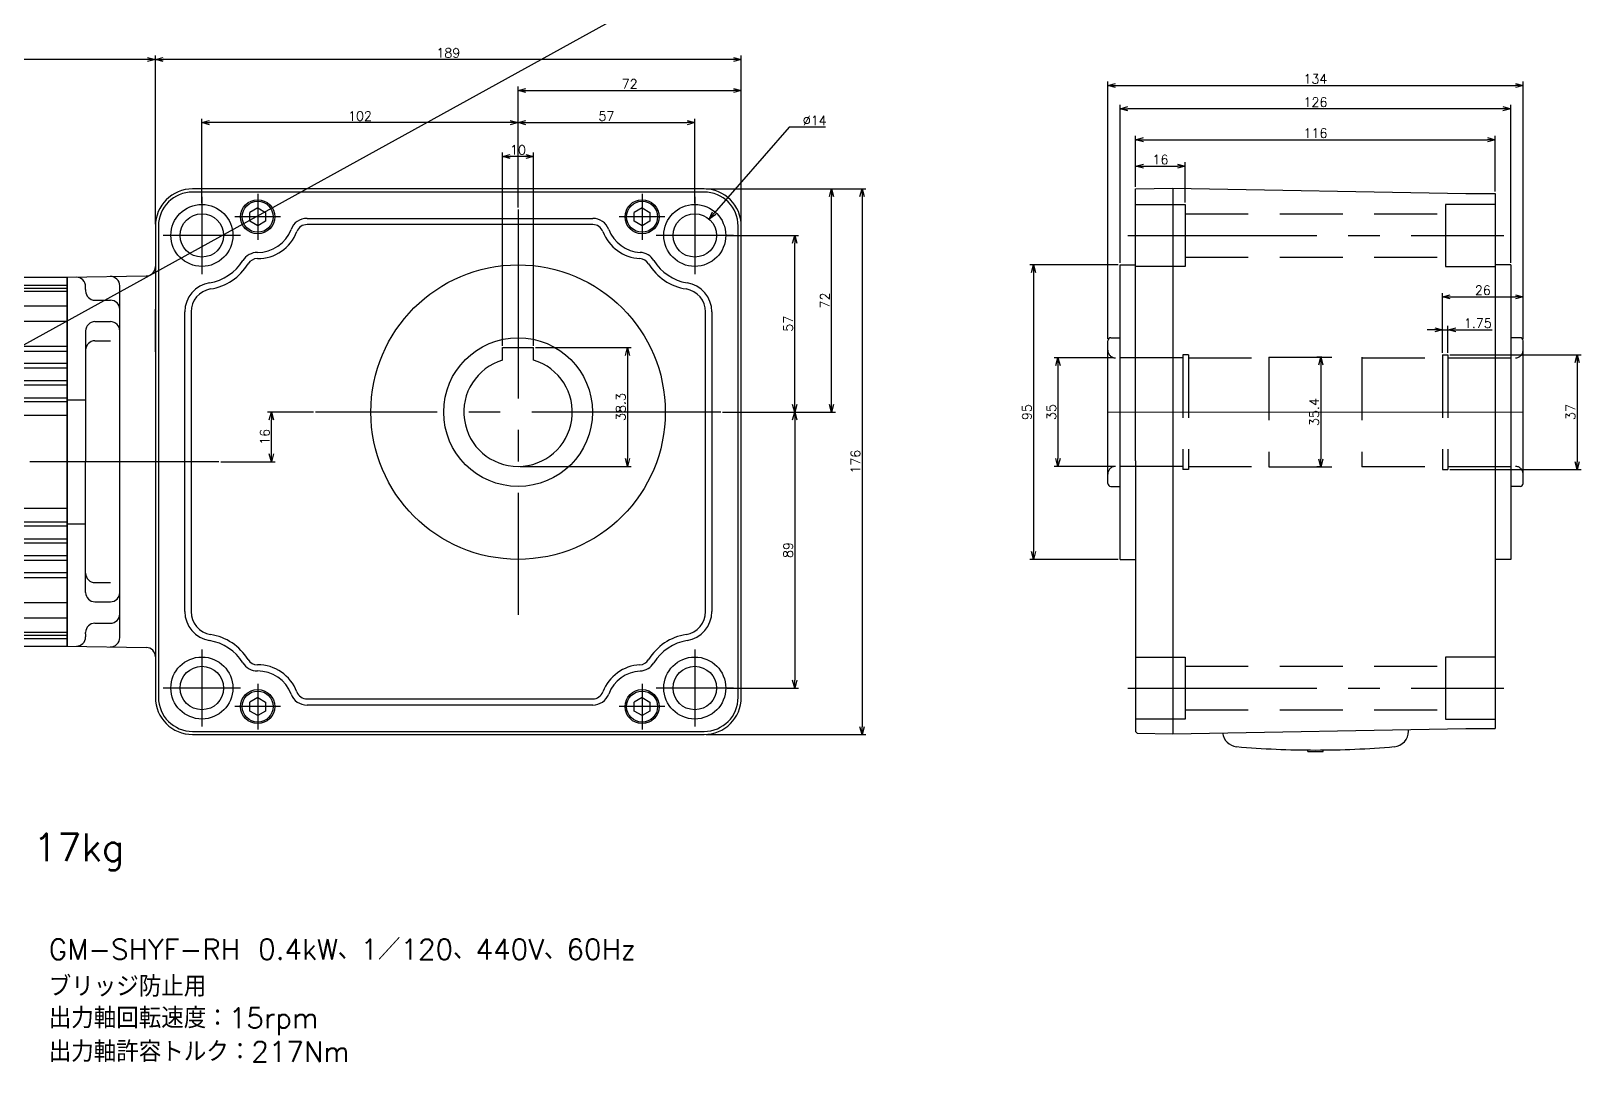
# Model space of a CAD drawing. Header units: millimetres. Extents: x 0 to 49006, y -7876 to 6995.
# Drawn here: x 15583 to 16084, y -7139 to -6807 of the extents above; entities that cross this region are included whole.
import ezdxf

# ---------------------------------------------------------------- set-up
doc = ezdxf.new("R2010")
doc.units = ezdxf.units.MM
doc.header["$LTSCALE"] = 3.2
doc.header["$PDMODE"] = 99
doc.header["$PDSIZE"] = 1
doc.linetypes.add('CENTER2', pattern=[28.575, 19.05, -3.175, 3.175, -3.175])
doc.linetypes.add('HIDDEN', pattern=[9.525, 6.35, -3.175])
doc.layers.add('08_DIM', color=3, linetype='Continuous', lineweight=13)
doc.layers.add('10_DRAFT', color=8, linetype='Continuous', lineweight=0, plot=False)
doc.styles.add('KSS_TXT', font='txt.shx', dxfattribs={"bigfont": 'extfont2.shx'})
doc.dimstyles.new('KSS_DIM', dxfattribs={"dimscale": 12, "dimtxt": 3, "dimasz": 2.5, "dimexe": 1.25, "dimexo": 0.625, "dimtad": 1, "dimdsep": 46, "dimtxsty": 'KSS_TXT', "dimblk": 'OPEN30', "dimcen": 0, "dimazin": 2, "dimtfac": 0.75, "dimtmove": 0, "dimatfit": 3, "dimldrblk": 'OPEN30', "dimfxl": 1.25, "dimtolj": 1, "dimarcsym": 0})
doc.dimstyles.new('KSS_DIM$3', dxfattribs={"dimscale": 12, "dimtxt": 3, "dimasz": 2.5, "dimexe": 1.25, "dimexo": 0.625, "dimtad": 1, "dimtih": 1, "dimtoh": 1, "dimdsep": 46, "dimtxsty": 'KSS_TXT', "dimblk": 'OPEN30', "dimcen": 0, "dimazin": 2, "dimtfac": 0.75, "dimtofl": 0, "dimtmove": 0, "dimatfit": 3, "dimldrblk": 'OPEN30', "dimfxl": 1.25, "dimtolj": 1, "dimarcsym": 0})

# ---------------------------------------------------------------- blocks, each defined once
blk = doc.blocks.new('_Open30')
at = {"color": 0, "linetype": 'ByBlock', "lineweight": -2}
for p, q in [((-1, 0.27), (0, 0)), ((0, 0), (-1, -0.27)), ((0, 0), (-1, 0))]:
    blk.add_line(p, q, dxfattribs=at)
blk = doc.blocks.new('*D1191')
at = {"layer": '08_DIM', "color": 0, "lineweight": -2, "transparency": 16777216}
for p, q in [((15740.49, -6863.46), (15740.49, -6834.83)), ((15742.99, -6836.08), (15794.99, -6836.08)), ((15797.49, -6862), (15797.49, -6834.83))]:
    blk.add_line(p, q, dxfattribs=at)
at = {"layer": 'Defpoints', "color": 0, "transparency": 16777216}
for p in [(15797.49, -6836.08), (15797.49, -6862.63), (15740.49, -6864.09)]:
    blk.add_point(p, dxfattribs=at)
at = {"layer": '08_DIM', "color": 0, "lineweight": -2, "transparency": 16777216, "xscale": 2.5, "yscale": 2.5, "zscale": 2.5, "rotation": 180}
blk.add_blockref('_Open30', (15740.49, -6836.08), dxfattribs=at)
at = {"layer": '08_DIM', "color": 0, "lineweight": -2, "transparency": 16777216, "xscale": 2.5, "yscale": 2.5, "zscale": 2.5}
blk.add_blockref('_Open30', (15797.49, -6836.08), dxfattribs=at)
at = {"layer": '08_DIM', "color": 0, "transparency": 16777216, "insert": (15768.99, -6833.95), "char_height": 3, "attachment_point": 5, "style": 'KSS_TXT'}
blk.add_mtext('\\A1;57', dxfattribs=at)
blk = doc.blocks.new('*D1192')
at = {"layer": '08_DIM', "color": 0, "lineweight": -2, "transparency": 16777216}
for p, q in [((15638.49, -6862), (15638.49, -6834.83)), ((15737.99, -6836.08), (15640.99, -6836.08)), ((15740.49, -6863.46), (15740.49, -6834.83))]:
    blk.add_line(p, q, dxfattribs=at)
at = {"layer": 'Defpoints', "color": 0, "transparency": 16777216}
for p in [(15638.49, -6836.08), (15638.49, -6862.63), (15740.49, -6864.09)]:
    blk.add_point(p, dxfattribs=at)
at = {"layer": '08_DIM', "color": 0, "lineweight": -2, "transparency": 16777216, "xscale": 2.5, "yscale": 2.5, "zscale": 2.5, "rotation": 180}
blk.add_blockref('_Open30', (15638.49, -6836.08), dxfattribs=at)
at = {"layer": '08_DIM', "color": 0, "lineweight": -2, "transparency": 16777216, "xscale": 2.5, "yscale": 2.5, "zscale": 2.5}
blk.add_blockref('_Open30', (15740.49, -6836.08), dxfattribs=at)
at = {"layer": '08_DIM', "color": 0, "transparency": 16777216, "insert": (15689.49, -6833.95), "char_height": 3, "attachment_point": 5, "style": 'KSS_TXT'}
blk.add_mtext('\\A1;102', dxfattribs=at)
blk = doc.blocks.new('*D1193')
at = {"layer": '08_DIM', "color": 0, "lineweight": -2, "transparency": 16777216}
for p, q in [((15740.49, -6863.46), (15740.49, -6824.45)), ((15742.99, -6825.7), (15809.99, -6825.7)), ((15812.49, -6868.82), (15812.49, -6824.45))]:
    blk.add_line(p, q, dxfattribs=at)
at = {"layer": 'Defpoints', "color": 0, "transparency": 16777216}
for p in [(15812.49, -6825.7), (15740.49, -6864.09), (15812.49, -6869.45)]:
    blk.add_point(p, dxfattribs=at)
at = {"layer": '08_DIM', "color": 0, "lineweight": -2, "transparency": 16777216, "xscale": 2.5, "yscale": 2.5, "zscale": 2.5, "rotation": 180}
blk.add_blockref('_Open30', (15740.49, -6825.7), dxfattribs=at)
at = {"layer": '08_DIM', "color": 0, "lineweight": -2, "transparency": 16777216, "xscale": 2.5, "yscale": 2.5, "zscale": 2.5}
blk.add_blockref('_Open30', (15812.49, -6825.7), dxfattribs=at)
at = {"layer": '08_DIM', "color": 0, "transparency": 16777216, "insert": (15776.49, -6823.58), "char_height": 3, "attachment_point": 5, "style": 'KSS_TXT'}
blk.add_mtext('\\A1;72', dxfattribs=at)
blk = doc.blocks.new('*D1194')
at = {"layer": '08_DIM', "color": 0, "lineweight": -2, "transparency": 16777216}
for p, q in [((15623.49, -6868.82), (15623.49, -6814.47)), ((15809.99, -6815.72), (15625.99, -6815.72)), ((15812.49, -6868.82), (15812.49, -6814.47))]:
    blk.add_line(p, q, dxfattribs=at)
at = {"layer": 'Defpoints', "color": 0, "transparency": 16777216}
for p in [(15623.49, -6815.72), (15623.49, -6869.45), (15812.49, -6869.45)]:
    blk.add_point(p, dxfattribs=at)
at = {"layer": '08_DIM', "color": 0, "lineweight": -2, "transparency": 16777216, "xscale": 2.5, "yscale": 2.5, "zscale": 2.5, "rotation": 180}
blk.add_blockref('_Open30', (15623.49, -6815.72), dxfattribs=at)
at = {"layer": '08_DIM', "color": 0, "lineweight": -2, "transparency": 16777216, "xscale": 2.5, "yscale": 2.5, "zscale": 2.5}
blk.add_blockref('_Open30', (15812.49, -6815.72), dxfattribs=at)
at = {"layer": '08_DIM', "color": 0, "transparency": 16777216, "insert": (15717.99, -6813.59), "char_height": 3, "attachment_point": 5, "style": 'KSS_TXT'}
blk.add_mtext('\\A1;189', dxfattribs=at)
blk = doc.blocks.new('*D1195')
at = {"layer": '08_DIM', "color": 0, "lineweight": -2, "transparency": 16777216}
for p, q in [((15446.99, -6892.38), (15446.99, -6814.47)), ((15620.99, -6815.72), (15449.49, -6815.72)), ((15623.49, -6868.82), (15623.49, -6814.47))]:
    blk.add_line(p, q, dxfattribs=at)
at = {"layer": 'Defpoints', "color": 0, "transparency": 16777216}
for p in [(15446.99, -6815.72), (15623.49, -6869.45), (15446.99, -6893.01)]:
    blk.add_point(p, dxfattribs=at)
at = {"layer": '08_DIM', "color": 0, "lineweight": -2, "transparency": 16777216, "xscale": 2.5, "yscale": 2.5, "zscale": 2.5, "rotation": 180}
blk.add_blockref('_Open30', (15446.99, -6815.72), dxfattribs=at)
at = {"layer": '08_DIM', "color": 0, "lineweight": -2, "transparency": 16777216, "xscale": 2.5, "yscale": 2.5, "zscale": 2.5}
blk.add_blockref('_Open30', (15623.49, -6815.72), dxfattribs=at)
at = {"layer": '08_DIM', "color": 0, "transparency": 16777216, "insert": (15535.24, -6813.59), "char_height": 3, "attachment_point": 5, "style": 'KSS_TXT'}
blk.add_mtext('\\A1;176.5', dxfattribs=at)
blk = doc.blocks.new('*D1196')
at = {"layer": '08_DIM', "color": 0, "lineweight": -2, "transparency": 16777216}
for p, q in [((15807.94, -6872.45), (15831, -6872.45)), ((15829.75, -6926.95), (15829.75, -6874.95)), ((15806.48, -6929.45), (15831, -6929.45))]:
    blk.add_line(p, q, dxfattribs=at)
at = {"layer": 'Defpoints', "color": 0, "transparency": 16777216}
for p in [(15807.32, -6872.45), (15829.75, -6872.45), (15805.86, -6929.45)]:
    blk.add_point(p, dxfattribs=at)
at = {"layer": '08_DIM', "color": 0, "lineweight": -2, "transparency": 16777216, "xscale": 2.5, "yscale": 2.5, "zscale": 2.5}
for p, rotation in [((15829.75, -6872.45), 90), ((15829.75, -6929.45), 270)]:
    blk.add_blockref('_Open30', p, dxfattribs=dict(at, rotation=rotation))
at = {"layer": '08_DIM', "color": 0, "transparency": 16777216, "insert": (15827.62, -6900.95), "char_height": 3, "attachment_point": 5, "rotation": 90, "style": 'KSS_TXT'}
blk.add_mtext('\\A1;57', dxfattribs=at)
blk = doc.blocks.new('*D1197')
at = {"layer": '08_DIM', "color": 0, "lineweight": -2, "transparency": 16777216}
for p, q in [((15806.48, -6929.45), (15831, -6929.45)), ((15829.75, -6931.95), (15829.75, -7015.95)), ((15807.94, -7018.45), (15831, -7018.45))]:
    blk.add_line(p, q, dxfattribs=at)
at = {"layer": 'Defpoints', "color": 0, "transparency": 16777216}
for p in [(15805.86, -6929.45), (15807.32, -7018.45), (15829.75, -7018.45)]:
    blk.add_point(p, dxfattribs=at)
at = {"layer": '08_DIM', "color": 0, "lineweight": -2, "transparency": 16777216, "xscale": 2.5, "yscale": 2.5, "zscale": 2.5}
for p, rotation in [((15829.75, -6929.45), 90), ((15829.75, -7018.45), 270)]:
    blk.add_blockref('_Open30', p, dxfattribs=dict(at, rotation=rotation))
at = {"layer": '08_DIM', "color": 0, "transparency": 16777216, "insert": (15827.62, -6973.95), "char_height": 3, "attachment_point": 5, "rotation": 90, "style": 'KSS_TXT'}
blk.add_mtext('\\A1;89', dxfattribs=at)
blk = doc.blocks.new('*D1198')
at = {"layer": '08_DIM', "color": 0, "lineweight": -2, "transparency": 16777216}
for p, q in [((15801.12, -6857.45), (15842.84, -6857.45)), ((15841.59, -6926.95), (15841.59, -6859.95)), ((15806.48, -6929.45), (15842.84, -6929.45))]:
    blk.add_line(p, q, dxfattribs=at)
at = {"layer": 'Defpoints', "color": 0, "transparency": 16777216}
for p in [(15800.49, -6857.45), (15841.59, -6857.45), (15805.86, -6929.45)]:
    blk.add_point(p, dxfattribs=at)
at = {"layer": '08_DIM', "color": 0, "lineweight": -2, "transparency": 16777216, "xscale": 2.5, "yscale": 2.5, "zscale": 2.5}
for p, rotation in [((15841.59, -6857.45), 90), ((15841.59, -6929.45), 270)]:
    blk.add_blockref('_Open30', p, dxfattribs=dict(at, rotation=rotation))
at = {"layer": '08_DIM', "color": 0, "transparency": 16777216, "insert": (15839.47, -6893.45), "char_height": 3, "attachment_point": 5, "rotation": 90, "style": 'KSS_TXT'}
blk.add_mtext('\\A1;72', dxfattribs=at)
blk = doc.blocks.new('*D1199')
at = {"layer": '08_DIM', "color": 0, "lineweight": -2, "transparency": 16777216}
for p, q in [((15801.12, -6857.45), (15852.72, -6857.45)), ((15851.47, -6859.95), (15851.47, -7030.95)), ((15801.12, -7033.45), (15852.72, -7033.45))]:
    blk.add_line(p, q, dxfattribs=at)
at = {"layer": 'Defpoints', "color": 0, "transparency": 16777216}
for p in [(15800.49, -6857.45), (15800.49, -7033.45), (15851.47, -7033.45)]:
    blk.add_point(p, dxfattribs=at)
at = {"layer": '08_DIM', "color": 0, "lineweight": -2, "transparency": 16777216, "xscale": 2.5, "yscale": 2.5, "zscale": 2.5}
for p, rotation in [((15851.47, -6857.45), 90), ((15851.47, -7033.45), 270)]:
    blk.add_blockref('_Open30', p, dxfattribs=dict(at, rotation=rotation))
at = {"layer": '08_DIM', "color": 0, "transparency": 16777216, "insert": (15849.34, -6945.45), "char_height": 3, "attachment_point": 5, "rotation": 90, "style": 'KSS_TXT'}
blk.add_mtext('\\A1;176', dxfattribs=at)
blk = doc.blocks.new('*D1200')
at = {"layer": '08_DIM', "color": 0, "lineweight": -2, "transparency": 16777216}
for p, q in [((15932.6, -6911.95), (15913.42, -6911.95)), ((15914.67, -6914.45), (15914.67, -6944.45)), ((15932.6, -6946.95), (15913.42, -6946.95))]:
    blk.add_line(p, q, dxfattribs=at)
at = {"layer": 'Defpoints', "color": 0, "transparency": 16777216}
for p in [(15933.22, -6911.95), (15914.67, -6946.95), (15933.22, -6946.95)]:
    blk.add_point(p, dxfattribs=at)
at = {"layer": '08_DIM', "color": 0, "lineweight": -2, "transparency": 16777216, "xscale": 2.5, "yscale": 2.5, "zscale": 2.5}
for p, rotation in [((15914.67, -6911.95), 90), ((15914.67, -6946.95), 270)]:
    blk.add_blockref('_Open30', p, dxfattribs=dict(at, rotation=rotation))
at = {"layer": '08_DIM', "color": 0, "transparency": 16777216, "insert": (15912.54, -6929.45), "char_height": 3, "attachment_point": 5, "rotation": 90, "style": 'KSS_TXT'}
blk.add_mtext('\\A1;35', dxfattribs=at)
blk = doc.blocks.new('*D1201')
at = {"layer": '08_DIM', "color": 0, "lineweight": -2, "transparency": 16777216}
for p, q in [((15934.1, -6881.95), (15905.54, -6881.95)), ((15906.79, -6884.45), (15906.79, -6974.45)), ((15934.1, -6976.95), (15905.54, -6976.95))]:
    blk.add_line(p, q, dxfattribs=at)
at = {"layer": 'Defpoints', "color": 0, "transparency": 16777216}
for p in [(15934.72, -6881.95), (15906.79, -6976.95), (15934.72, -6976.95)]:
    blk.add_point(p, dxfattribs=at)
at = {"layer": '08_DIM', "color": 0, "lineweight": -2, "transparency": 16777216, "xscale": 2.5, "yscale": 2.5, "zscale": 2.5}
for p, rotation in [((15906.79, -6881.95), 90), ((15906.79, -6976.95), 270)]:
    blk.add_blockref('_Open30', p, dxfattribs=dict(at, rotation=rotation))
at = {"layer": '08_DIM', "color": 0, "transparency": 16777216, "insert": (15904.66, -6929.45), "char_height": 3, "attachment_point": 5, "rotation": 90, "style": 'KSS_TXT'}
blk.add_mtext('\\A1;95', dxfattribs=at)
blk = doc.blocks.new('*D1202')
at = {"layer": '08_DIM', "color": 0, "lineweight": -2, "transparency": 16777216}
for p, q in [((15939.72, -6856.81), (15939.72, -6840.33)), ((15942.22, -6841.58), (16053.22, -6841.58)), ((16055.72, -6858.25), (16055.72, -6840.33))]:
    blk.add_line(p, q, dxfattribs=at)
at = {"layer": 'Defpoints', "color": 0, "transparency": 16777216}
for p in [(16055.72, -6841.58), (15939.72, -6857.44), (16055.72, -6858.88)]:
    blk.add_point(p, dxfattribs=at)
at = {"layer": '08_DIM', "color": 0, "lineweight": -2, "transparency": 16777216, "xscale": 2.5, "yscale": 2.5, "zscale": 2.5, "rotation": 180}
blk.add_blockref('_Open30', (15939.72, -6841.58), dxfattribs=at)
at = {"layer": '08_DIM', "color": 0, "lineweight": -2, "transparency": 16777216, "xscale": 2.5, "yscale": 2.5, "zscale": 2.5}
blk.add_blockref('_Open30', (16055.72, -6841.58), dxfattribs=at)
at = {"layer": '08_DIM', "color": 0, "transparency": 16777216, "insert": (15997.72, -6839.46), "char_height": 3, "attachment_point": 5, "style": 'KSS_TXT'}
blk.add_mtext('\\A1;116', dxfattribs=at)
blk = doc.blocks.new('*D1203')
at = {"layer": '08_DIM', "color": 0, "lineweight": -2, "transparency": 16777216}
for p, q in [((15934.72, -6881.32), (15934.72, -6830.34)), ((16058.22, -6831.59), (15937.22, -6831.59)), ((16060.72, -6881.32), (16060.72, -6830.34))]:
    blk.add_line(p, q, dxfattribs=at)
at = {"layer": 'Defpoints', "color": 0, "transparency": 16777216}
for p in [(15934.72, -6831.59), (15934.72, -6881.95), (16060.72, -6881.95)]:
    blk.add_point(p, dxfattribs=at)
at = {"layer": '08_DIM', "color": 0, "lineweight": -2, "transparency": 16777216, "xscale": 2.5, "yscale": 2.5, "zscale": 2.5, "rotation": 180}
blk.add_blockref('_Open30', (15934.72, -6831.59), dxfattribs=at)
at = {"layer": '08_DIM', "color": 0, "lineweight": -2, "transparency": 16777216, "xscale": 2.5, "yscale": 2.5, "zscale": 2.5}
blk.add_blockref('_Open30', (16060.72, -6831.59), dxfattribs=at)
at = {"layer": '08_DIM', "color": 0, "transparency": 16777216, "insert": (15997.72, -6829.46), "char_height": 3, "attachment_point": 5, "style": 'KSS_TXT'}
blk.add_mtext('\\A1;126', dxfattribs=at)
blk = doc.blocks.new('*D1204')
at = {"layer": '08_DIM', "color": 0, "lineweight": -2, "transparency": 16777216}
for p, q in [((15930.72, -6905.82), (15930.72, -6822.84)), ((16064.72, -6905.82), (16064.72, -6822.84)), ((15933.22, -6824.09), (16062.22, -6824.09))]:
    blk.add_line(p, q, dxfattribs=at)
at = {"layer": 'Defpoints', "color": 0, "transparency": 16777216}
for p in [(16064.72, -6824.09), (15930.72, -6906.45), (16064.72, -6906.45)]:
    blk.add_point(p, dxfattribs=at)
at = {"layer": '08_DIM', "color": 0, "lineweight": -2, "transparency": 16777216, "xscale": 2.5, "yscale": 2.5, "zscale": 2.5, "rotation": 180}
blk.add_blockref('_Open30', (15930.72, -6824.09), dxfattribs=at)
at = {"layer": '08_DIM', "color": 0, "lineweight": -2, "transparency": 16777216, "xscale": 2.5, "yscale": 2.5, "zscale": 2.5}
blk.add_blockref('_Open30', (16064.72, -6824.09), dxfattribs=at)
at = {"layer": '08_DIM', "color": 0, "transparency": 16777216, "insert": (15997.72, -6821.97), "char_height": 3, "attachment_point": 5, "style": 'KSS_TXT'}
blk.add_mtext('\\A1;134', dxfattribs=at)
blk = doc.blocks.new('*D1209')
at = {"layer": '08_DIM', "color": 0, "lineweight": -2, "transparency": 16777216}
for p, q in [((15735.49, -6908.02), (15735.49, -6845.74)), ((15742.99, -6846.99), (15737.99, -6846.99)), ((15745.49, -6908.02), (15745.49, -6845.74))]:
    blk.add_line(p, q, dxfattribs=at)
at = {"layer": 'Defpoints', "color": 0, "transparency": 16777216}
for p in [(15735.49, -6846.99), (15735.49, -6908.65), (15745.49, -6908.65)]:
    blk.add_point(p, dxfattribs=at)
at = {"layer": '08_DIM', "color": 0, "lineweight": -2, "transparency": 16777216, "xscale": 2.5, "yscale": 2.5, "zscale": 2.5, "rotation": 180}
blk.add_blockref('_Open30', (15735.49, -6846.99), dxfattribs=at)
at = {"layer": '08_DIM', "color": 0, "lineweight": -2, "transparency": 16777216, "xscale": 2.5, "yscale": 2.5, "zscale": 2.5}
blk.add_blockref('_Open30', (15745.49, -6846.99), dxfattribs=at)
at = {"layer": '08_DIM', "color": 0, "transparency": 16777216, "insert": (15740.49, -6844.87), "char_height": 3, "attachment_point": 5, "style": 'KSS_TXT'}
blk.add_mtext('\\A1;10', dxfattribs=at)
blk = doc.blocks.new('*D1210')
at = {"layer": '08_DIM', "color": 0, "lineweight": -2, "transparency": 16777216}
for p, q in [((15939.72, -6856.81), (15939.72, -6848.87)), ((15942.22, -6850.12), (15953.22, -6850.12)), ((15955.72, -6861.82), (15955.72, -6848.87))]:
    blk.add_line(p, q, dxfattribs=at)
at = {"layer": 'Defpoints', "color": 0, "transparency": 16777216}
for p in [(15955.72, -6850.12), (15939.72, -6857.44), (15955.72, -6862.45)]:
    blk.add_point(p, dxfattribs=at)
at = {"layer": '08_DIM', "color": 0, "lineweight": -2, "transparency": 16777216, "xscale": 2.5, "yscale": 2.5, "zscale": 2.5, "rotation": 180}
blk.add_blockref('_Open30', (15939.72, -6850.12), dxfattribs=at)
at = {"layer": '08_DIM', "color": 0, "lineweight": -2, "transparency": 16777216, "xscale": 2.5, "yscale": 2.5, "zscale": 2.5}
blk.add_blockref('_Open30', (15955.72, -6850.12), dxfattribs=at)
at = {"layer": '08_DIM', "color": 0, "transparency": 16777216, "insert": (15947.72, -6848), "char_height": 3, "attachment_point": 5, "style": 'KSS_TXT'}
blk.add_mtext('\\A1;16', dxfattribs=at)
blk = doc.blocks.new('GM-SHYF-RH 0.4kW、1／160、＊＊V、60Hza_2_1')
at = {"color": 0}
for p, q in [((60, 72), (-105, 72)), ((60, 71), (-105, 71)), ((-68.09, 62.5), (24.09, 62.5)), ((24.09, 60.5), (-68.09, 60.5)), ((-117, 60), (-117, -92)), ((-116, 60), (-116, -92)), ((71, -92), (71, 60)), ((72, -92), (72, 60)), ((-282.67, 45.38), (-292.39, 38.57)), ((-242.5, 49), (-271.19, 49)), ((-242.5, -16), (-242.5, 49)), ((-242.5, 43.5), (-145.5, 43.5)), ((-242.5, 41), (-145.5, 41)), ((-175.5, 43.5), (-145.5, 43.5)), ((-145.5, 43.48), (-119.95, 43.94)), ((-145.5, -16), (-145.5, 43.5)), ((-145.5, 43.5), (-145.5, -16)), ((-139.5, 39.5), (-139.5, 40.5)), ((-128.5, -72.74), (-128.5, 40.74)), ((-293.5, -16), (-293.5, 36.44)), ((-255.5, 38.92), (-253.5, 37.74)), ((-253.5, 37.74), (-255.5, 36.09)), ((-251.5, 38.92), (-253.5, 37.74)), ((-253.5, 37.74), (-251.5, 36.09)), ((-242.5, 40), (-145.5, 40)), ((-242.5, 39), (-145.5, 39)), ((-139.5, 39.5), (-139.5, 39.1)), ((-136.5, 36.1), (-131.5, 36.1)), ((-242.5, 34.32), (-145.5, 34.32)), ((-117, 19.45), (-117, 33.23)), ((-107.5, -64.32), (-107.5, 32.32)), ((-105.5, 32.32), (-105.5, -64.32)), ((60.5, -64.32), (60.5, 32.32)), ((62.5, 32.32), (62.5, -64.32)), ((-242.5, 29.37), (-145.5, 29.37)), ((-139.5, 26.18), (-139.5, -16)), ((-136.5, 29.18), (-131.5, 29.18)), ((-242.5, 21.32), (-145.5, 21.32)), ((-136.5, 23), (-131.5, 23)), ((-5, 16.77), (-5, 20.8)), ((-5, 20.8), (5, 20.8)), ((5, 16.77), (5, 20.8)), ((-242.5, 19.71), (-145.5, 19.71)), ((-242.5, 15.75), (-145.5, 15.75)), ((-242.5, 14.28), (-145.5, 14.28)), ((-242.5, 10.19), (-145.5, 10.19)), ((-242.5, 8.83), (-145.5, 8.83)), ((-242.5, 4.64), (-145.5, 4.64)), ((-242.5, 3.37), (-145.5, 3.37)), ((-145.5, 4), (-139.5, 4)), ((-242.5, -1), (-145.5, -1)), ((-293.5, -16), (-293.5, -68.44)), ((-242.5, -16), (-242.5, -74.62)), ((-145.5, -16), (-145.5, -75.5)), ((-145.5, -75.5), (-145.5, -16)), ((-139.5, -58.18), (-139.5, -16)), ((-242.5, -31), (-145.5, -31)), ((-242.5, -35.37), (-145.5, -35.37)), ((-242.5, -36.64), (-145.5, -36.64)), ((-145.5, -36), (-139.5, -36)), ((-242.5, -40.83), (-145.5, -40.83)), ((-242.5, -42.19), (-145.5, -42.19)), ((-242.5, -46.28), (-145.5, -46.28)), ((-242.5, -47.75), (-145.5, -47.75)), ((-242.5, -51.71), (-145.5, -51.71)), ((-242.5, -53.32), (-145.5, -53.32)), ((-136.5, -55), (-131.5, -55)), ((-117, -51.45), (-117, -65.23)), ((-242.5, -61.37), (-145.5, -61.37)), ((-136.5, -61.18), (-131.5, -61.18)), ((-253.5, -69.74), (-255.5, -68.09)), ((-255.5, -70.92), (-253.5, -69.74)), ((-253.5, -69.74), (-251.5, -68.09)), ((-251.5, -70.92), (-253.5, -69.74)), ((-242.5, -66.32), (-145.5, -66.32)), ((-136.5, -68.1), (-131.5, -68.1)), ((-282.67, -77.38), (-292.39, -70.57)), ((-242.5, -71), (-145.5, -71)), ((-242.5, -72), (-145.5, -72)), ((-242.5, -73), (-145.5, -73)), ((-175.5, -74.5), (-242.5, -74.5)), ((-175.5, -79.5), (-175.5, -74.5)), ((-139.5, -71.5), (-139.5, -71.1)), ((-139.5, -71.5), (-139.5, -71.1)), ((-139.5, -71.5), (-139.5, -72.5)), ((-250.5, -79.5), (-250.5, -77.79)), ((-175.5, -79.5), (-250.5, -79.5)), ((-249.5, -77.62), (-245.5, -77.62)), ((-249.5, -108), (-249.5, -79.5)), ((-245, -79.5), (-245, -94)), ((-231, -79.5), (-231, -94)), ((-195, -79.5), (-195, -94)), ((-181, -79.5), (-181, -94)), ((-176.5, -108), (-176.5, -79.5)), ((-175.5, -75.5), (-145.5, -75.5)), ((-145.5, -75.48), (-119.95, -75.94)), ((-252.5, -81), (-271.19, -81)), ((-252.5, -81), (-252.5, -80.62)), ((-68.09, -92.5), (24.09, -92.5)), ((24.09, -94.5), (-68.09, -94.5)), ((-105, -103), (60, -103)), ((-105, -104), (60, -104)), ((-177.5, -109), (-248.5, -109)), ((-191.5, -109), (-191.5, -109.5)), ((-183.5, -109.5), (-191.5, -109.5)), ((-186, -109), (-186, -109.5)), ((-183.5, -109), (-183.5, -109.5))]:
    blk.add_line(p, q, dxfattribs=at)
at = {"color": 0, "linetype": 'CENTER2'}
for p, q in [((-84, 70.38), (-84, 55.61)), ((40, 70.38), (40, 55.61)), ((-102, 69.46), (-102, 44.54)), ((0, 65.36), (0, -65.36)), ((57, 69.46), (57, 44.54)), ((-76.62, 63), (-91.38, 63)), ((47.38, 63), (32.62, 63)), ((-89.54, 57), (-114.46, 57)), ((69.46, 57), (44.54, 57)), ((65.36, 0), (-65.36, 0)), ((-96.56, -16), (-297.81, -16)), ((-238, -76.72), (-238, -104.7)), ((-188, -76.72), (-188, -104.7)), ((-102, -76.54), (-102, -101.46)), ((57, -76.54), (57, -101.46)), ((-89.54, -89), (-114.46, -89)), ((-84, -87.62), (-84, -102.39)), ((40, -87.62), (40, -102.39)), ((69.46, -89), (44.54, -89)), ((-247.59, -94), (-228.41, -94)), ((-198.19, -94), (-177.81, -94)), ((-76.62, -95), (-91.38, -95)), ((47.38, -95), (32.62, -95))]:
    blk.add_line(p, q, dxfattribs=at)
at = {"color": 0, "linetype": 'Continuous'}
for p, q in [((-84, 65.89), (-86.5, 64.44)), ((-84, 65.89), (-81.5, 64.44)), ((40, 65.89), (37.5, 64.44)), ((40, 65.89), (42.5, 64.44)), ((-86.5, 61.56), (-86.5, 64.44)), ((-84, 60.11), (-86.5, 61.56)), ((-81.5, 61.56), (-84, 60.11)), ((-81.5, 64.44), (-81.5, 61.56)), ((37.5, 61.56), (37.5, 64.44)), ((40, 60.11), (37.5, 61.56)), ((42.5, 61.56), (40, 60.11)), ((42.5, 64.44), (42.5, 61.56)), ((-84, -92.11), (-86.5, -93.56)), ((-86.5, -96.44), (-86.5, -93.56)), ((-84, -92.11), (-81.5, -93.56)), ((-81.5, -93.56), (-81.5, -96.44)), ((40, -92.11), (37.5, -93.56)), ((37.5, -96.44), (37.5, -93.56)), ((40, -92.11), (42.5, -93.56)), ((42.5, -93.56), (42.5, -96.44)), ((-84, -97.89), (-86.5, -96.44)), ((-81.5, -96.44), (-84, -97.89)), ((40, -97.89), (37.5, -96.44)), ((42.5, -96.44), (40, -97.89))]:
    blk.add_line(p, q, dxfattribs=at)
at = {"color": 0}
for points in [[(-248.8, 35.92), (-248.89, 36.63), (-249.16, 37.3), (-249.59, 37.93), (-250.18, 38.47), (-250.89, 38.92), (-251.7, 39.25), (-252.58, 39.46), (-253.5, 39.53), (-254.42, 39.46), (-255.3, 39.25), (-256.11, 38.92), (-256.82, 38.47), (-257.41, 37.93), (-257.84, 37.3), (-258.11, 36.63), (-258.2, 35.92), (-258.11, 35.22), (-257.84, 34.54), (-257.41, 33.92), (-256.82, 33.38), (-256.11, 32.93), (-255.3, 32.59), (-254.42, 32.39), (-253.5, 32.32), (-252.58, 32.39), (-251.7, 32.59), (-250.89, 32.93), (-250.18, 33.38), (-249.59, 33.92), (-249.16, 34.54), (-248.89, 35.22)], [(-248.8, -67.92), (-248.89, -67.22), (-249.16, -66.54), (-249.59, -65.92), (-250.18, -65.38), (-250.89, -64.93), (-251.7, -64.59), (-252.58, -64.39), (-253.5, -64.32), (-254.42, -64.39), (-255.3, -64.59), (-256.11, -64.93), (-256.82, -65.38), (-257.41, -65.92), (-257.84, -66.54), (-258.11, -67.22), (-258.2, -67.92), (-258.11, -68.63), (-257.84, -69.3), (-257.41, -69.93), (-256.82, -70.47), (-256.11, -70.92), (-255.3, -71.25), (-254.42, -71.46), (-253.5, -71.53), (-252.58, -71.46), (-251.7, -71.25), (-250.89, -70.92), (-250.18, -70.47), (-249.59, -69.93), (-249.16, -69.3), (-248.89, -68.63)]]:
    blk.add_lwpolyline(points, close=True, dxfattribs=at)
for centre, radius in [((-102, 57), 10), ((-84, 63), 5.5), ((40, 63), 5.5), ((57, 57), 10), ((-102, 57), 7), ((57, 57), 7), ((0, 0), 47.5), ((0, 0), 24), ((-102, -89), 10), ((57, -89), 10), ((-102, -89), 7), ((57, -89), 7), ((-188, -94), 6), ((-84, -95), 5.5), ((40, -95), 5.5)]:
    blk.add_circle(centre, radius, dxfattribs=at)
at = {"color": 0, "linetype": 'Continuous'}
for centre in [(-84, 63), (40, 63), (-84, -95), (40, -95)]:
    blk.add_circle(centre, 5, dxfattribs=at)
at = {"color": 0}
for centre, radius, start, end in [((-105, 60), 12, 90, 180), ((-105, 60), 11, 90, 180), ((60, 60), 12, 0, 90), ((60, 60), 11, 0, 90), ((-68.09, 57), 5.5, 90, 159.3338), ((-68.09, 57), 3.5, 90, 159.3338), ((24.09, 57), 5.5, 20.6662, 90), ((24.09, 57), 3.5, 20.6662, 90), ((-84, 63), 13.5, 269.6249, 339.3338), ((-84, 63), 11.5, 269.6249, 339.3338), ((40, 63), 13.5, 200.6662, 266.9553), ((40, 63), 11.5, 200.6662, 266.9553), ((-84.11, 46), 5.5, 89.6249, 148.412), ((39.1, 46.02), 5.5, 31.5123, 86.9553), ((-271.19, 29), 20, 90, 125), ((-120, 46.94), 3, 271, 0), ((-102, 57), 15.5, 279.2069, 328.412), ((-102, 57), 17.5, 279.2069, 328.412), ((-84.11, 46), 3.5, 89.6249, 148.412), ((39.1, 46.02), 3.5, 31.5123, 86.9553), ((57, 57), 17.5, 211.5123, 260.7931), ((57, 57), 15.5, 211.5123, 260.7931), ((-142.5, 40.5), 3, 0, 90), ((-131.5, 40.74), 3, 0, 90.9812), ((-98, 32.32), 9.5, 99.2069, 180), ((53, 32.32), 9.5, 0, 80.7931), ((-290.9, 36.44), 2.6, 125, 180), ((-136.5, 39.1), 3, 180, 270), ((-131.5, 33.1), 3, 0, 90), ((-98, 32.32), 7.5, 99.2069, 180), ((53, 32.32), 7.5, 0, 80.7931), ((-136.5, 26.18), 3, 90, 180), ((-131.5, 26.18), 3, 0, 90), ((-136.5, 20), 3, 90, 180), ((0, 0), 17.5, 106.6016, 73.3984), ((-136.5, -52), 3, 180, 270), ((-136.5, -58.18), 3, 180, 270), ((-131.5, -58.18), 3, 270, 0), ((-131.5, -65.1), 3, 270, 0), ((-98, -64.32), 9.5, 180, 260.7931), ((-98, -64.32), 7.5, 180, 260.7931), ((53, -64.32), 7.5, 279.2069, 0), ((53, -64.32), 9.5, 279.2069, 0), ((-290.9, -68.44), 2.6, 180, 235), ((-136.5, -71.1), 3, 90, 180), ((-245.5, -74.62), 3, 270, 0), ((-142.5, -72.5), 3, 270, 0), ((-131.5, -72.74), 3, 269.0188, 0), ((-102, -89), 15.5, 31.586, 80.7931), ((-102, -89), 17.5, 31.586, 80.7931), ((57, -89), 17.5, 99.2069, 148.4898), ((57, -89), 15.5, 99.2069, 148.4898), ((-271.19, -61), 20, 235, 270), ((-249.5, -80.62), 3, 90, 180), ((-120, -78.94), 3, 0, 89), ((-84.11, -78), 3.5, 211.586, 270.3738), ((39.1, -78.02), 3.5, 273.046, 328.4898), ((-84.11, -78), 5.5, 211.586, 270.3738), ((-84, -95), 13.5, 20.6684, 90.3738), ((-84, -95), 11.5, 20.6684, 90.3738), ((40, -95), 13.5, 93.046, 159.3316), ((40, -95), 11.5, 93.046, 159.3316), ((39.1, -78.02), 5.5, 273.046, 328.4898), ((-238, -94), 7, 180, 0), ((-188, -94), 7, 180, 0), ((-105, -92), 12, 180, 270), ((-105, -92), 11, 180, 270), ((-68.09, -89), 5.5, 200.6684, 270), ((-68.09, -89), 3.5, 200.6684, 270), ((24.09, -89), 3.5, 270, 339.3316), ((24.09, -89), 5.5, 270, 339.3316), ((60, -92), 11, 270, 0), ((60, -92), 12, 270, 0), ((-248.5, -108), 1, 180, 270), ((-177.5, -108), 1, 270, 0)]:
    blk.add_arc(centre, radius, start, end, dxfattribs=at)
blk = doc.blocks.new('GM-SHYF-RH 0.4kW、1／160、＊＊V、60Hzc_1_1')
at = {"color": 0}
for p, q in [((0, 72.01), (12, 72.22)), ((0, -15.77), (0, 72.01)), ((12, 72.22), (12, -15.77)), ((12, 72.22), (106.5, 70.57)), ((106.5, 70.57), (116, 70.57)), ((116, 70.57), (116, -15.77)), ((-5, -47.5), (-5, 47.5)), ((-5, 47.5), (0, 47.5)), ((121, 47.5), (116, 47.5)), ((121, 47.5), (121, -47.5)), ((-9, -23), (-9, 23)), ((-8, 24), (-5, 24)), ((124, 24), (121, 24)), ((125, -23), (125, 23)), ((0, -15.77), (0, -103.05)), ((12, -15.77), (12, -103.76)), ((116, -15.77), (116, -102.11)), ((-8, -24), (-5, -24)), ((124, -24), (121, -24)), ((-5, -47.5), (0, -47.5)), ((121, -47.5), (116, -47.5)), ((0, -103.05), (0.5, -103.56)), ((0.5, -103.56), (12, -103.76)), ((12, -103.76), (106.5, -102.11)), ((88, -102.94), (88, -102.44)), ((106.5, -102.11), (116, -102.11)), ((55.5, -109.5), (55.5, -108.99)), ((55.5, -109.5), (60.5, -109.5)), ((60.5, -109.5), (60.5, -108.99))]:
    blk.add_line(p, q, dxfattribs=at)
at = {"color": 0, "linetype": 'HIDDEN'}
for p, q in [((0, 67), (16, 67)), ((16, 67), (16, 47)), ((116, 67), (100, 67)), ((100, 67), (100, 47)), ((16, 64), (100, 64)), ((16, 47), (0, 47)), ((16, 50), (100, 50)), ((100, 47), (116, 47)), ((15.25, 17.5), (-6.5, 17.5)), ((17, 18.5), (15.25, 18.5)), ((15.25, 18.5), (15.25, -18.5)), ((17, 18.5), (17, -18.5)), ((17, 17.5), (43, 17.5)), ((43, 17.7), (73, 17.7)), ((43, 17.7), (43, -17.7)), ((73, 17.7), (73, -17.7)), ((73, 17.5), (99, 17.5)), ((99, 18.5), (100.75, 18.5)), ((99, 18.5), (99, -18.5)), ((100.75, 18.5), (100.75, -18.5)), ((100.75, 17.5), (122.5, 17.5)), ((15.25, -17.5), (-6.5, -17.5)), ((17, -18.5), (15.25, -18.5)), ((17, -17.5), (43, -17.5)), ((43, -17.7), (73, -17.7)), ((73, -17.5), (99, -17.5)), ((99, -18.5), (100.75, -18.5)), ((100.75, -17.5), (122.5, -17.5)), ((0, -79), (16, -79)), ((16, -79), (16, -99)), ((116, -79), (100, -79)), ((100, -79), (100, -99)), ((16, -82), (100, -82)), ((16, -99), (0, -99)), ((16, -96), (100, -96)), ((100, -99), (116, -99))]:
    blk.add_line(p, q, dxfattribs=at)
at = {"color": 0, "linetype": 'CENTER2'}
for p, q in [((-2.54, 57), (118.76, 57)), ((-2.54, -89), (118.76, -89))]:
    blk.add_line(p, q, dxfattribs=at)
at = {"color": 0}
for centre, radius, start, end in [((-8, 23), 1, 90, 180), ((124, 23), 1, 0, 90), ((-8, -23), 1, 180, 270), ((124, -23), 1, 270, 0), ((33, -102.94), 5, 186.2447, 265.1386), ((83, -102.94), 5, 274.8614, 0), ((58, 191), 300, 265.1386, 270), ((58, 191), 300, 270, 274.8614)]:
    blk.add_arc(centre, radius, start, end, dxfattribs=at)
at = {"color": 0, "linetype": 'HIDDEN'}
for centre, start, end in [((-6.5, 20), 180, 270), ((122.5, 20), 270, 0), ((-6.5, -20), 90, 180), ((122.5, -20), 0, 90)]:
    blk.add_arc(centre, 2.5, start, end, dxfattribs=at)
at = {"layer": '10_DRAFT'}
blk.add_line((125, 0), (-9, 0), dxfattribs=at)
blk = doc.blocks.new('*D1211')
at = {"layer": '08_DIM', "color": 0, "lineweight": -2, "transparency": 16777216}
for p, q in [((15999.74, -6911.75), (15998.2, -6911.75)), ((15999.45, -6914.25), (15999.45, -6944.65)), ((15999.58, -6947.15), (15998.2, -6947.15))]:
    blk.add_line(p, q, dxfattribs=at)
at = {"layer": 'Defpoints', "color": 0, "transparency": 16777216}
for p in [(16000.36, -6911.75), (15999.45, -6947.15), (16000.21, -6947.15)]:
    blk.add_point(p, dxfattribs=at)
at = {"layer": '08_DIM', "color": 0, "lineweight": -2, "transparency": 16777216, "xscale": 2.5, "yscale": 2.5, "zscale": 2.5}
for p, rotation in [((15999.45, -6911.75), 90), ((15999.45, -6947.15), 270)]:
    blk.add_blockref('_Open30', p, dxfattribs=dict(at, rotation=rotation))
at = {"layer": '08_DIM', "color": 0, "transparency": 16777216, "insert": (15997.33, -6929.45), "char_height": 3, "attachment_point": 5, "rotation": 90, "style": 'KSS_TXT'}
blk.add_mtext('\\A1;35.4', dxfattribs=at)
blk = doc.blocks.new('*D1212')
at = {"layer": '08_DIM', "color": 0, "lineweight": -2, "transparency": 16777216}
for p, q in [((16036.22, -6902.89), (16033.72, -6902.89)), ((16038.72, -6910.32), (16038.72, -6901.64)), ((16038.72, -6902.89), (16040.47, -6902.89)), ((16040.47, -6910.32), (16040.47, -6901.64)), ((16042.97, -6902.89), (16054.72, -6902.89))]:
    blk.add_line(p, q, dxfattribs=at)
at = {"layer": 'Defpoints', "color": 0, "transparency": 16777216}
for p in [(16040.47, -6902.89), (16038.72, -6910.95), (16040.47, -6910.95)]:
    blk.add_point(p, dxfattribs=at)
at = {"layer": '08_DIM', "color": 0, "lineweight": -2, "transparency": 16777216, "xscale": 2.5, "yscale": 2.5, "zscale": 2.5}
blk.add_blockref('_Open30', (16038.72, -6902.89), dxfattribs=at)
at = {"layer": '08_DIM', "color": 0, "lineweight": -2, "transparency": 16777216, "xscale": 2.5, "yscale": 2.5, "zscale": 2.5, "rotation": 180}
blk.add_blockref('_Open30', (16040.47, -6902.89), dxfattribs=at)
at = {"layer": '08_DIM', "color": 0, "transparency": 16777216, "insert": (16050.1, -6900.76), "char_height": 3, "attachment_point": 5, "style": 'KSS_TXT'}
blk.add_mtext('\\A1;1.75', dxfattribs=at)
blk = doc.blocks.new('*D1213')
at = {"layer": '08_DIM', "color": 0, "lineweight": -2, "transparency": 16777216}
for p, q in [((16038.72, -6910.32), (16038.72, -6891.03)), ((16041.22, -6892.28), (16062.22, -6892.28)), ((16064.72, -6905.82), (16064.72, -6891.03))]:
    blk.add_line(p, q, dxfattribs=at)
at = {"layer": 'Defpoints', "color": 0, "transparency": 16777216}
for p in [(16064.72, -6892.28), (16064.72, -6906.45), (16038.72, -6910.95)]:
    blk.add_point(p, dxfattribs=at)
at = {"layer": '08_DIM', "color": 0, "lineweight": -2, "transparency": 16777216, "xscale": 2.5, "yscale": 2.5, "zscale": 2.5, "rotation": 180}
blk.add_blockref('_Open30', (16038.72, -6892.28), dxfattribs=at)
at = {"layer": '08_DIM', "color": 0, "lineweight": -2, "transparency": 16777216, "xscale": 2.5, "yscale": 2.5, "zscale": 2.5}
blk.add_blockref('_Open30', (16064.72, -6892.28), dxfattribs=at)
at = {"layer": '08_DIM', "color": 0, "transparency": 16777216, "insert": (16051.72, -6890.15), "char_height": 3, "attachment_point": 5, "style": 'KSS_TXT'}
blk.add_mtext('\\A1;26', dxfattribs=at)
blk = doc.blocks.new('*D1214')
at = {"layer": '08_DIM', "color": 0, "lineweight": -2, "transparency": 16777216}
for p, q in [((16041.1, -6910.95), (16083.41, -6910.95)), ((16082.16, -6913.45), (16082.16, -6945.45)), ((16041.1, -6947.95), (16083.41, -6947.95))]:
    blk.add_line(p, q, dxfattribs=at)
at = {"layer": 'Defpoints', "color": 0, "transparency": 16777216}
for p in [(16040.47, -6910.95), (16040.47, -6947.95), (16082.16, -6947.95)]:
    blk.add_point(p, dxfattribs=at)
at = {"layer": '08_DIM', "color": 0, "lineweight": -2, "transparency": 16777216, "xscale": 2.5, "yscale": 2.5, "zscale": 2.5}
for p, rotation in [((16082.16, -6910.95), 90), ((16082.16, -6947.95), 270)]:
    blk.add_blockref('_Open30', p, dxfattribs=dict(at, rotation=rotation))
at = {"layer": '08_DIM', "color": 0, "transparency": 16777216, "insert": (16080.03, -6929.45), "char_height": 3, "attachment_point": 5, "rotation": 90, "style": 'KSS_TXT'}
blk.add_mtext('\\A1;37', dxfattribs=at)
blk = doc.blocks.new('*D1215')
at = {"layer": '08_DIM', "color": 0, "lineweight": -2, "transparency": 16777216}
for p, q in [((15827.95, -6837.51), (15803.74, -6865.29)), ((15839.7, -6837.51), (15827.95, -6837.51))]:
    blk.add_line(p, q, dxfattribs=at)
at = {"layer": 'Defpoints', "color": 0, "transparency": 16777216}
for p in [(15802.09, -6867.17), (15792.89, -6877.73)]:
    blk.add_point(p, dxfattribs=at)
at = {"layer": '08_DIM', "color": 0, "lineweight": -2, "transparency": 16777216, "xscale": 2.5, "yscale": 2.5, "zscale": 2.5, "rotation": 228.9271191018724}
blk.add_blockref('_Open30', (15802.09, -6867.17), dxfattribs=at)
at = {"layer": '08_DIM', "color": 0, "transparency": 16777216, "insert": (15836.2, -6835.38), "char_height": 3, "attachment_point": 5, "style": 'KSS_TXT'}
blk.add_mtext('\\A1;%%C14', dxfattribs=at)
blk = doc.blocks.new('*D1216')
at = {"layer": '08_DIM', "color": 0, "lineweight": -2, "transparency": 16777216}
for p, q in [((15746.12, -6908.65), (15777.02, -6908.65)), ((15775.77, -6911.15), (15775.77, -6944.45)), ((15741.12, -6946.95), (15777.02, -6946.95))]:
    blk.add_line(p, q, dxfattribs=at)
at = {"layer": 'Defpoints', "color": 0, "transparency": 16777216}
for p in [(15745.49, -6908.65), (15740.49, -6946.95), (15775.77, -6946.95)]:
    blk.add_point(p, dxfattribs=at)
at = {"layer": '08_DIM', "color": 0, "lineweight": -2, "transparency": 16777216, "xscale": 2.5, "yscale": 2.5, "zscale": 2.5}
for p, rotation in [((15775.77, -6908.65), 90), ((15775.77, -6946.95), 270)]:
    blk.add_blockref('_Open30', p, dxfattribs=dict(at, rotation=rotation))
at = {"layer": '08_DIM', "color": 0, "transparency": 16777216, "insert": (15773.64, -6927.8), "char_height": 3, "attachment_point": 5, "rotation": 90, "style": 'KSS_TXT'}
blk.add_mtext('\\A1;38.3', dxfattribs=at)
blk = doc.blocks.new('*D1217')
at = {"layer": '08_DIM', "color": 0, "lineweight": -2, "transparency": 16777216}
for p, q in [((15674.51, -6929.45), (15659.67, -6929.45)), ((15660.92, -6942.95), (15660.92, -6931.95)), ((15644.56, -6945.45), (15662.17, -6945.45))]:
    blk.add_line(p, q, dxfattribs=at)
at = {"layer": 'Defpoints', "color": 0, "transparency": 16777216}
for p in [(15660.92, -6929.45), (15675.13, -6929.45), (15643.93, -6945.45)]:
    blk.add_point(p, dxfattribs=at)
at = {"layer": '08_DIM', "color": 0, "lineweight": -2, "transparency": 16777216, "xscale": 2.5, "yscale": 2.5, "zscale": 2.5}
for p, rotation in [((15660.92, -6929.45), 90), ((15660.92, -6945.45), 270)]:
    blk.add_blockref('_Open30', p, dxfattribs=dict(at, rotation=rotation))
at = {"layer": '08_DIM', "color": 0, "transparency": 16777216, "insert": (15658.79, -6937.45), "char_height": 3, "attachment_point": 5, "rotation": 90, "style": 'KSS_TXT'}
blk.add_mtext('\\A1;16', dxfattribs=at)

msp = doc.modelspace()

# ---------------------------------------------------------------- linework, layer by layer
at = {"color": 3}
msp.add_line((16084.337, -6630.24), (15206.378, -7114.295), dxfattribs=at)

# ---------------------------------------------------------------- block references
at = {"color": 4}
for name, p in [('GM-SHYF-RH 0.4kW、1／160、＊＊V、60Hza_2_1', (15740.494, -6929.45)), ('GM-SHYF-RH 0.4kW、1／160、＊＊V、60Hzc_1_1', (15939.724, -6929.45))]:
    msp.add_blockref(name, p, dxfattribs=at)

# ---------------------------------------------------------------- texts
at = {"color": 1, "style": 'KSS_TXT'}
for s, height, p in [('17kg', 9, (15584.16, -7074.343)), ('GM-SHYF-RH 0.4kW、1／120、440V、60Hz', 6.6, (15589.092, -7106.044)), ('ブリッジ防止用', 6.6, (15589.092, -7118.015)), ('出力軸回転速度：15rpm', 6.6, (15589.092, -7128.202)), ('出力軸許容トルク：217Nm', 6.6, (15589.092, -7139.039))]:
    msp.add_text(s, height=height, dxfattribs=at).set_placement(p)

# ---------------------------------------------------------------- dimensions: what is measured, and where the dimension line sits
at = {"layer": '08_DIM'}
for base, p1, p2, picture, middle in [((15446.994, -6815.717), (15623.494, -6869.45), (15446.994, -6893.006), '*D1195', (15535.244, -6813.59)), ((15623.494, -6815.717), (15812.494, -6869.45), (15623.494, -6869.45), '*D1194', (15717.994, -6813.592)), ((15812.494, -6825.702), (15740.494, -6864.089), (15812.494, -6869.45), '*D1193', (15776.494, -6823.577)), ((16064.724, -6824.091), (15930.724, -6906.45), (16064.724, -6906.45), '*D1204', (15997.724, -6821.966)), ((15934.724, -6831.587), (16060.724, -6881.95), (15934.724, -6881.95), '*D1203', (15997.724, -6829.462)), ((15638.494, -6836.076), (15740.494, -6864.089), (15638.494, -6862.626), '*D1192', (15689.494, -6833.951)), ((15797.494, -6836.076), (15740.494, -6864.089), (15797.494, -6862.626), '*D1191', (15768.994, -6833.949)), ((16055.724, -6841.58), (15939.724, -6857.439), (16055.724, -6858.879), '*D1202', (15997.724, -6839.455)), ((15735.494, -6846.99), (15745.494, -6908.65), (15735.494, -6908.65), '*D1209', (15740.494, -6844.865)), ((15955.724, -6850.122), (15939.724, -6857.439), (15955.724, -6862.45), '*D1210', (15947.724, -6847.997)), ((16064.724, -6892.278), (16038.724, -6910.95), (16064.724, -6906.45), '*D1213', (16051.724, -6890.153)), ((16040.474, -6902.889), (16038.724, -6910.95), (16040.474, -6910.95), '*D1212', (16050.099, -6900.762))]:
    dim = msp.add_linear_dim(base=base, p1=p1, p2=p2, dimstyle='KSS_DIM', override={"dimscale": 1}, dxfattribs=at)
    dim.commit()
    dim.dimension.update_dxf_attribs({"geometry": picture, "text_midpoint": middle})
dim = msp.add_diameter_dim_2p(p1=(15792.895, -6877.727), p2=(15802.093, -6867.173), dimstyle='KSS_DIM$3', override={"dimscale": 1, "dimpost": '%%C<>', "dimarcsym": 1}, dxfattribs=at)
dim.commit()
dim.dimension.update_dxf_attribs({"geometry": '*D1215', "text_midpoint": (15836.198, -6837.507), "dimtype": 163})
for base, p1, p2, picture, middle in [((15841.593, -6857.45), (15805.855, -6929.45), (15800.494, -6857.45), '*D1198', (15839.468, -6893.45)), ((15851.466, -7033.45), (15800.494, -6857.45), (15800.494, -7033.45), '*D1199', (15849.341, -6945.45)), ((15829.746, -6872.45), (15805.855, -6929.45), (15807.318, -6872.45), '*D1196', (15827.619, -6900.95)), ((15906.787, -6976.95), (15934.724, -6881.95), (15934.724, -6976.95), '*D1201', (15904.66, -6929.45)), ((15775.768, -6946.95), (15745.494, -6908.65), (15740.494, -6946.95), '*D1216', (15773.643, -6927.8)), ((15914.672, -6946.95), (15933.224, -6911.95), (15933.224, -6946.95), '*D1200', (15912.545, -6929.45)), ((15999.454, -6947.15), (16000.362, -6911.75), (16000.21, -6947.15), '*D1211', (15997.327, -6929.45)), ((16082.155, -6947.95), (16040.474, -6910.95), (16040.474, -6947.95), '*D1214', (16080.03, -6929.45)), ((15660.915, -6929.45), (15643.934, -6945.45), (15675.133, -6929.45), '*D1217', (15658.79, -6937.45)), ((15829.746, -7018.45), (15805.855, -6929.45), (15807.318, -7018.45), '*D1197', (15827.621, -6973.95))]:
    dim = msp.add_linear_dim(base=base, p1=p1, p2=p2, angle=90, dimstyle='KSS_DIM', override={"dimscale": 1}, dxfattribs=at)
    dim.commit()
    dim.dimension.update_dxf_attribs({"geometry": picture, "text_midpoint": middle})

doc.saveas('drawing.dxf')
